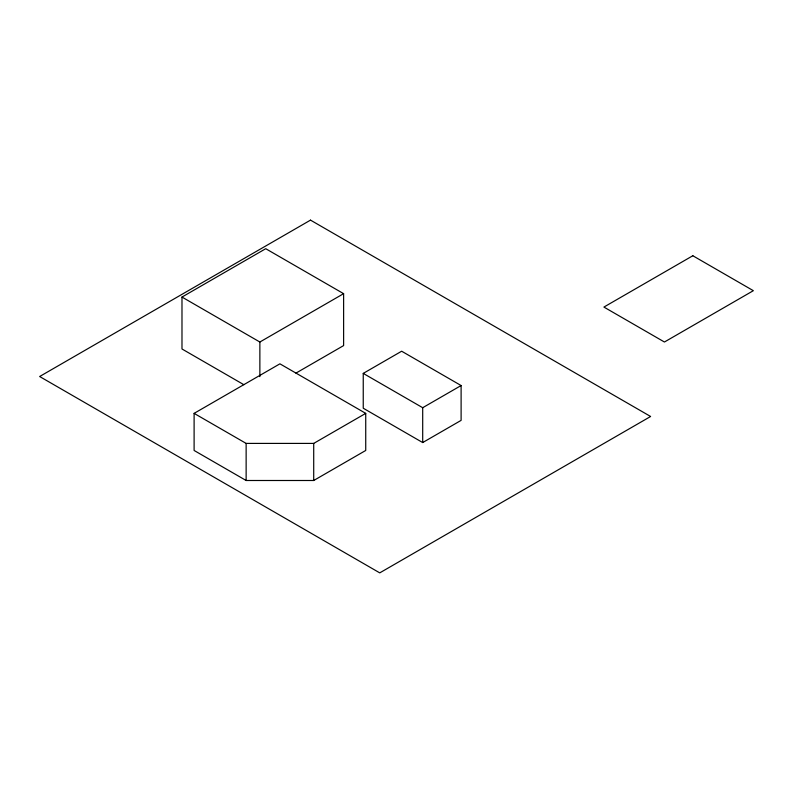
<?xml version="1.0" encoding="UTF-8"?>
<svg xmlns="http://www.w3.org/2000/svg" width="793" height="793" viewBox="0 0 793 793"><rect width="100%" height="100%" fill="white"/><g stroke="black" fill="none" stroke-linecap="round" stroke-linejoin="round"><path stroke-width="1.19" d="M243.867 384.704L181.984 348.979L181.984 297.058L265.734 248.705L343.617 293.668L343.617 345.589L295.918 373.136M181.984 297.058L259.866 342.021L343.617 293.668M194.107 413.371L279.919 363.828L365.732 413.371L365.732 450.464L313.711 480.499L246.137 480.499L194.107 450.464L194.107 413.371L246.137 443.406L313.711 443.406L365.732 413.371M363.244 373.394L401.654 351.22L461.11 385.537L461.11 420.379L422.699 442.553L363.244 408.226L363.244 373.394L422.699 407.711L461.11 385.537M422.699 407.711L422.699 442.553M313.711 443.406L313.711 480.499M259.866 342.021L259.866 376.635M246.137 443.406L246.137 480.499M310.509 220.127L39.65 376.516L379.748 572.873L650.617 416.484L310.509 220.127M692.824 255.742L603.909 307.069L664.435 342.011L753.35 290.684L692.824 255.742"/></g></svg>
